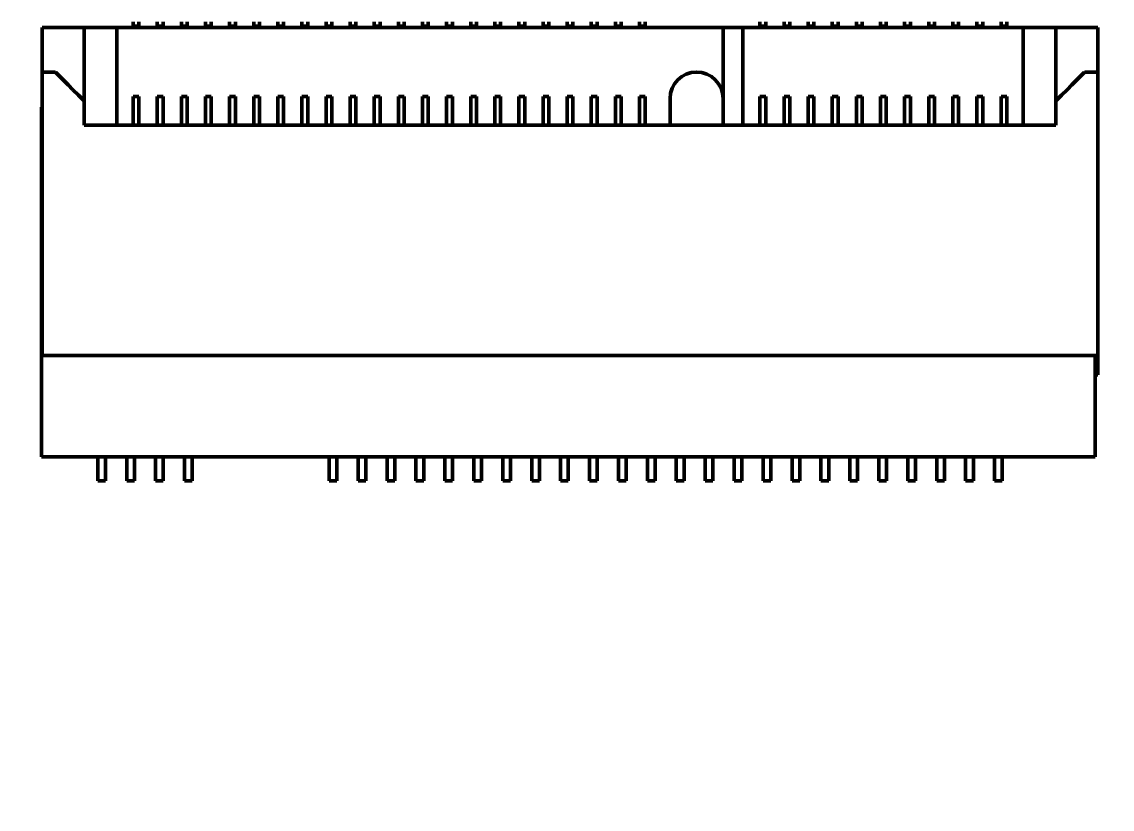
# Model space of a CAD drawing. Header units: millimetres. Extents: x -55 to 2039, y 0 to 512.
# Drawn here: x 1130.55 to 1153.17, y 250.71 to 267.03 of the extents above; entities that cross this region are included whole.
import ezdxf
from ezdxf import colors
from ezdxf.entities.mleader import LeaderData, LeaderLine
from ezdxf.enums import TextEntityAlignment as Align
from ezdxf.math import Vec2, Vec3

# ---------------------------------------------------------------- set-up
doc = ezdxf.new("R2010")
doc.units = ezdxf.units.MM
doc.linetypes.add('Сплошная', pattern=[0])
doc.layers.add('Виды', color=30, linetype='Continuous')
doc.styles.add('GOST TYPE B', font='', dxfattribs={"height": 3.5})
doc.styles.get('GOST TYPE B').set_extended_font_data('GOST type B')

# ---------------------------------------------------------------- blocks, each defined once
blk = doc.blocks.new('Вид с →')
at = {"linetype": 'Continuous', "lineweight": 25, "transparency": 16777216}
for q in [(28.03, 4.046), (30.858, 4.046)]:
    blk.add_line((29.444, 2.632), q, dxfattribs=at)
blk.add_circle((32.944, 2.632), 3.5, dxfattribs=at)
blk.add_circle((32.944, 2.632), 3.5, dxfattribs=at)
at = {"linetype": 'Continuous', "lineweight": 50, "transparency": 16777216, "style": 'GOST TYPE B'}
blk.add_attdef('ВИД(_:_)', text='', height=7, dxfattribs=at).set_placement((27.226, 3.5), align=Align.MIDDLE_RIGHT)
blk = doc.blocks.new('_DotSmall')
at = {"color": 0, "linetype": 'ByBlock', "lineweight": 60, "const_width": 0.5}
blk.add_lwpolyline([(-0.0625, 0, 1), (0.0625, 0, 1)], format="xyb", close=True, dxfattribs=at)

msp = doc.modelspace()

# ---------------------------------------------------------------- linework, layer by layer
at = {"linetype": 'Continuous', "lineweight": 50}
for p, q in [((1130.9713, 266.9123), (1130.9713, 265.9923)), ((1131.8463, 266.9123), (1130.9713, 266.9123)), ((1132.5213, 266.9123), (1131.8463, 266.9123)), ((1131.8463, 266.9123), (1131.8463, 265.3923)), ((1145.0963, 266.9123), (1132.5213, 266.9123)), ((1132.5213, 266.9123), (1132.5213, 264.8923)), ((1132.8613, 266.9434), (1132.9813, 266.9434)), ((1133.3613, 266.9434), (1133.4813, 266.9434)), ((1133.8613, 266.9434), (1133.9813, 266.9434)), ((1134.3613, 266.9434), (1134.4813, 266.9434)), ((1134.8613, 266.9434), (1134.9813, 266.9434)), ((1135.3613, 266.9434), (1135.4813, 266.9434)), ((1135.8613, 266.9434), (1135.9813, 266.9434)), ((1136.3613, 266.9434), (1136.4813, 266.9434)), ((1136.8613, 266.9434), (1136.9813, 266.9434)), ((1137.3613, 266.9434), (1137.4813, 266.9434)), ((1137.8613, 266.9434), (1137.9813, 266.9434)), ((1138.3613, 266.9434), (1138.4813, 266.9434)), ((1138.8613, 266.9434), (1138.9813, 266.9434)), ((1139.3613, 266.9434), (1139.4813, 266.9434)), ((1139.8613, 266.9434), (1139.9813, 266.9434)), ((1140.3613, 266.9434), (1140.4813, 266.9434)), ((1140.8613, 266.9434), (1140.9813, 266.9434)), ((1141.3613, 266.9434), (1141.4813, 266.9434)), ((1141.8613, 266.9434), (1141.9813, 266.9434)), ((1142.3613, 266.9434), (1142.4813, 266.9434)), ((1142.8613, 266.9434), (1142.9813, 266.9434)), ((1143.3613, 266.9434), (1143.4813, 266.9434)), ((1145.5063, 266.9123), (1145.0963, 266.9123)), ((1145.0963, 266.9123), (1145.0963, 265.4423)), ((1151.3213, 266.9123), (1145.5063, 266.9123)), ((1145.5063, 266.9123), (1145.5063, 264.8923)), ((1145.8613, 266.9434), (1145.9813, 266.9434)), ((1146.3613, 266.9434), (1146.4813, 266.9434)), ((1146.8613, 266.9434), (1146.9813, 266.9434)), ((1147.3613, 266.9434), (1147.4813, 266.9434)), ((1147.8613, 266.9434), (1147.9813, 266.9434)), ((1148.3613, 266.9434), (1148.4813, 266.9434)), ((1148.8613, 266.9434), (1148.9813, 266.9434)), ((1149.3613, 266.9434), (1149.4813, 266.9434)), ((1149.8613, 266.9434), (1149.9813, 266.9434)), ((1150.3613, 266.9434), (1150.4813, 266.9434)), ((1150.8613, 266.9434), (1150.9813, 266.9434)), ((1151.3213, 266.9123), (1151.3213, 264.8923)), ((1151.9963, 266.9123), (1151.3213, 266.9123)), ((1152.8713, 266.9123), (1151.9963, 266.9123)), ((1151.9963, 265.3923), (1151.9963, 266.9123)), ((1152.8713, 265.9923), (1152.8713, 266.9123)), ((1130.9713, 265.9923), (1131.2463, 265.9923)), ((1152.5963, 265.9923), (1152.8713, 265.9923)), ((1130.9713, 260.1123), (1130.9713, 265.3923)), ((1131.8463, 265.3923), (1131.8463, 264.8923)), ((1132.8613, 265.4828), (1132.9813, 265.4828)), ((1133.3613, 265.4828), (1133.4813, 265.4828)), ((1133.8613, 265.4828), (1133.9813, 265.4828)), ((1134.3613, 265.4828), (1134.4813, 265.4828)), ((1134.8613, 265.4828), (1134.9813, 265.4828)), ((1135.3613, 265.4828), (1135.4813, 265.4828)), ((1135.8613, 265.4828), (1135.9813, 265.4828)), ((1136.3613, 265.4828), (1136.4813, 265.4828)), ((1136.8613, 265.4828), (1136.9813, 265.4828)), ((1137.3613, 265.4828), (1137.4813, 265.4828)), ((1137.8613, 265.4828), (1137.9813, 265.4828)), ((1138.3613, 265.4828), (1138.4813, 265.4828)), ((1138.8613, 265.4828), (1138.9813, 265.4828)), ((1139.3613, 265.4828), (1139.4813, 265.4828)), ((1139.8613, 265.4828), (1139.9813, 265.4828)), ((1140.3613, 265.4828), (1140.4813, 265.4828)), ((1140.8613, 265.4828), (1140.9813, 265.4828)), ((1141.3613, 265.4828), (1141.4813, 265.4828)), ((1141.8613, 265.4828), (1141.9813, 265.4828)), ((1142.3613, 265.4828), (1142.4813, 265.4828)), ((1142.8613, 265.4828), (1142.9813, 265.4828)), ((1143.3613, 265.4828), (1143.4813, 265.4828)), ((1145.8613, 265.4828), (1145.9813, 265.4828)), ((1146.3613, 265.4828), (1146.4813, 265.4828)), ((1146.8613, 265.4828), (1146.9813, 265.4828)), ((1147.3613, 265.4828), (1147.4813, 265.4828)), ((1147.8613, 265.4828), (1147.9813, 265.4828)), ((1148.3613, 265.4828), (1148.4813, 265.4828)), ((1148.8613, 265.4828), (1148.9813, 265.4828)), ((1149.3613, 265.4828), (1149.4813, 265.4828)), ((1149.8613, 265.4828), (1149.9813, 265.4828)), ((1150.3613, 265.4828), (1150.4813, 265.4828)), ((1150.8613, 265.4828), (1150.9813, 265.4828)), ((1151.9963, 265.3923), (1151.9963, 264.8923)), ((1152.8713, 260.1123), (1152.8713, 265.3923)), ((1130.9713, 265.2623), (1130.9613, 265.2623)), ((1130.9613, 265.2623), (1130.9613, 264.4623)), ((1144.5463, 264.8923), (1131.8463, 264.8923)), ((1143.9963, 264.8923), (1143.9963, 264.9923)), ((1151.9963, 264.8923), (1144.5463, 264.8923)), ((1145.0963, 264.9923), (1145.0963, 264.8923)), ((1130.9713, 264.4623), (1130.9613, 264.4623)), ((1130.9613, 264.4623), (1130.9613, 258.0123)), ((1130.9713, 260.1123), (1152.8713, 260.1123)), ((1152.8113, 258.0123), (1152.8113, 260.1123)), ((1152.8713, 259.7123), (1152.8713, 260.1123)), ((1152.8113, 259.7123), (1152.8713, 259.7123)), ((1130.9613, 258.0123), (1152.8113, 258.0123)), ((1132.1263, 257.5123), (1132.1263, 258.0123)), ((1132.2863, 258.0123), (1132.2863, 257.5123)), ((1132.7263, 257.5123), (1132.7263, 258.0123)), ((1132.8863, 258.0123), (1132.8863, 257.5123)), ((1133.3263, 257.5123), (1133.3263, 258.0123)), ((1133.4863, 258.0123), (1133.4863, 257.5123)), ((1133.9263, 257.5123), (1133.9263, 258.0123)), ((1134.0863, 258.0123), (1134.0863, 257.5123)), ((1136.9263, 257.5123), (1136.9263, 258.0123)), ((1137.0863, 258.0123), (1137.0863, 257.5123)), ((1137.5263, 257.5123), (1137.5263, 258.0123)), ((1137.6863, 258.0123), (1137.6863, 257.5123)), ((1138.1263, 257.5123), (1138.1263, 258.0123)), ((1138.2863, 258.0123), (1138.2863, 257.5123)), ((1138.7263, 257.5123), (1138.7263, 258.0123)), ((1138.8863, 258.0123), (1138.8863, 257.5123)), ((1139.3263, 257.5123), (1139.3263, 258.0123)), ((1139.4863, 258.0123), (1139.4863, 257.5123)), ((1139.9263, 257.5123), (1139.9263, 258.0123)), ((1140.0863, 258.0123), (1140.0863, 257.5123)), ((1140.5263, 257.5123), (1140.5263, 258.0123)), ((1140.6863, 258.0123), (1140.6863, 257.5123)), ((1141.1263, 257.5123), (1141.1263, 258.0123)), ((1141.2863, 258.0123), (1141.2863, 257.5123)), ((1141.7263, 257.5123), (1141.7263, 258.0123)), ((1141.8863, 258.0123), (1141.8863, 257.5123)), ((1142.3263, 257.5123), (1142.3263, 258.0123)), ((1142.4863, 258.0123), (1142.4863, 257.5123)), ((1142.9263, 257.5123), (1142.9263, 258.0123)), ((1143.0863, 258.0123), (1143.0863, 257.5123)), ((1143.5263, 257.5123), (1143.5263, 258.0123)), ((1143.6863, 258.0123), (1143.6863, 257.5123)), ((1144.1263, 257.5123), (1144.1263, 258.0123)), ((1144.2863, 258.0123), (1144.2863, 257.5123)), ((1144.7263, 257.5123), (1144.7263, 258.0123)), ((1144.8863, 258.0123), (1144.8863, 257.5123)), ((1145.3263, 257.5123), (1145.3263, 258.0123)), ((1145.4863, 258.0123), (1145.4863, 257.5123)), ((1145.9263, 257.5123), (1145.9263, 258.0123)), ((1146.0863, 258.0123), (1146.0863, 257.5123)), ((1146.5263, 257.5123), (1146.5263, 258.0123)), ((1146.6863, 258.0123), (1146.6863, 257.5123)), ((1147.1263, 257.5123), (1147.1263, 258.0123)), ((1147.2863, 258.0123), (1147.2863, 257.5123)), ((1147.7263, 257.5123), (1147.7263, 258.0123)), ((1147.8863, 258.0123), (1147.8863, 257.5123)), ((1148.3263, 257.5123), (1148.3263, 258.0123)), ((1148.4863, 258.0123), (1148.4863, 257.5123)), ((1148.9263, 257.5123), (1148.9263, 258.0123)), ((1149.0863, 258.0123), (1149.0863, 257.5123)), ((1149.5263, 257.5123), (1149.5263, 258.0123)), ((1149.6863, 258.0123), (1149.6863, 257.5123)), ((1150.1263, 257.5123), (1150.1263, 258.0123)), ((1150.2863, 258.0123), (1150.2863, 257.5123)), ((1150.7263, 257.5123), (1150.7263, 258.0123)), ((1150.8863, 258.0123), (1150.8863, 257.5123)), ((1132.2863, 257.5123), (1132.1263, 257.5123)), ((1132.8863, 257.5123), (1132.7263, 257.5123)), ((1133.4863, 257.5123), (1133.3263, 257.5123)), ((1134.0863, 257.5123), (1133.9263, 257.5123)), ((1137.0863, 257.5123), (1136.9263, 257.5123)), ((1137.6863, 257.5123), (1137.5263, 257.5123)), ((1138.2863, 257.5123), (1138.1263, 257.5123)), ((1138.8863, 257.5123), (1138.7263, 257.5123)), ((1139.4863, 257.5123), (1139.3263, 257.5123)), ((1140.0863, 257.5123), (1139.9263, 257.5123)), ((1140.6863, 257.5123), (1140.5263, 257.5123)), ((1141.2863, 257.5123), (1141.1263, 257.5123)), ((1141.8863, 257.5123), (1141.7263, 257.5123)), ((1142.4863, 257.5123), (1142.3263, 257.5123)), ((1143.0863, 257.5123), (1142.9263, 257.5123)), ((1143.6863, 257.5123), (1143.5263, 257.5123)), ((1144.2863, 257.5123), (1144.1263, 257.5123)), ((1144.8863, 257.5123), (1144.7263, 257.5123)), ((1145.4863, 257.5123), (1145.3263, 257.5123)), ((1146.0863, 257.5123), (1145.9263, 257.5123)), ((1146.6863, 257.5123), (1146.5263, 257.5123)), ((1147.2863, 257.5123), (1147.1263, 257.5123)), ((1147.8863, 257.5123), (1147.7263, 257.5123)), ((1148.4863, 257.5123), (1148.3263, 257.5123)), ((1149.0863, 257.5123), (1148.9263, 257.5123)), ((1149.6863, 257.5123), (1149.5263, 257.5123)), ((1150.2863, 257.5123), (1150.1263, 257.5123)), ((1150.8863, 257.5123), (1150.7263, 257.5123))]:
    msp.add_line(p, q, dxfattribs=at)
at = {"linetype": 'Continuous', "lineweight": 50, "extrusion": (0, 0, -1)}
for start, end in [(0.00019, 179.99984), (0, 180)]:
    msp.add_arc((-1144.5463, 265.4423), 0.55, start, end, dxfattribs=at)
at = {"linetype": 'Continuous', "lineweight": 50}
for centre, major_axis, ratio, start_param, end_param in [((1132.8613, 267.0334), (0, -0.09), 0.0000001, 4.7125012, 6.2833022), ((1132.9813, 266.3434), (0, -0.6), 0.0000001, 2.8182482, 3.141567), ((1133.3613, 267.0334), (0, -0.09), 0.0000001, 4.7125012, 6.2833022), ((1133.4813, 266.3434), (0, -0.6), 0.0000001, 2.8182482, 3.141567), ((1133.8613, 267.0334), (0, -0.09), 0.0000001, 4.7125012, 6.2833022), ((1133.9813, 266.3434), (0, -0.6), 0.0000001, 2.8182482, 3.141567), ((1134.3613, 267.0334), (0, -0.09), 0.0000001, 4.7125012, 6.2833022), ((1134.4813, 266.3434), (0, -0.6), 0.0000001, 2.8182482, 3.141567), ((1134.8613, 267.0334), (0, -0.09), 0.0000001, 4.7125012, 6.2833022), ((1134.9813, 266.3434), (0, -0.6), 0.0000001, 2.8182482, 3.141567), ((1135.3613, 267.0334), (0, -0.09), 0.0000001, 4.7125012, 6.2833022), ((1135.4813, 266.3434), (0, -0.6), 0.0000001, 2.8182482, 3.141567), ((1135.8613, 267.0334), (0, -0.09), 0.0000001, 4.7125012, 6.2833022), ((1135.9813, 266.3434), (0, -0.6), 0.0000001, 2.8182482, 3.141567), ((1136.3613, 267.0334), (0, -0.09), 0.0000001, 4.7125012, 6.2833022), ((1136.4813, 266.3434), (0, -0.6), 0.0000001, 2.8182482, 3.141567), ((1136.8613, 267.0334), (0, -0.09), 0.0000001, 4.7125012, 6.2833022), ((1136.9813, 266.3434), (0, -0.6), 0.0000001, 2.8182482, 3.141567), ((1137.3613, 267.0334), (0, -0.09), 0.0000001, 4.7125012, 6.2833022), ((1137.4813, 266.3434), (0, -0.6), 0.0000001, 2.8182482, 3.141567), ((1137.8613, 267.0334), (0, -0.09), 0.0000001, 4.7125012, 6.2833022), ((1137.9813, 266.3434), (0, -0.6), 0.0000001, 2.8182482, 3.141567), ((1138.3613, 267.0334), (0, -0.09), 0.0000001, 4.7125012, 6.2833022), ((1138.4813, 266.3434), (0, -0.6), 0.0000001, 2.8182482, 3.141567), ((1138.8613, 267.0334), (0, -0.09), 0.0000001, 4.7125012, 6.2833022), ((1138.9813, 266.3434), (0, -0.6), 0.0000001, 2.8182482, 3.141567), ((1139.3613, 267.0334), (0, -0.09), 0.0000001, 4.7125012, 6.2833022), ((1139.4813, 266.3434), (0, -0.6), 0.0000001, 2.8182482, 3.141567), ((1139.8613, 267.0334), (0, -0.09), 0.0000001, 4.7125012, 6.2833022), ((1139.9813, 266.3434), (0, -0.6), 0.0000001, 2.8182482, 3.141567), ((1140.3613, 267.0334), (0, -0.09), 0.0000001, 4.7125012, 6.2833022), ((1140.4813, 266.3434), (0, -0.6), 0.0000001, 2.8182482, 3.141567), ((1140.8613, 267.0334), (0, -0.09), 0.0000001, 4.7125012, 6.2833022), ((1140.9813, 266.3434), (0, -0.6), 0.0000001, 2.8182482, 3.141567), ((1141.3613, 267.0334), (0, -0.09), 0.0000001, 4.7125012, 6.2833022), ((1141.4813, 266.3434), (0, -0.6), 0.0000001, 2.8182482, 3.141567), ((1141.8613, 267.0334), (0, -0.09), 0.0000001, 4.7125012, 6.2833022), ((1141.9813, 266.3434), (0, -0.6), 0.0000001, 2.8182482, 3.141567), ((1142.3613, 267.0334), (0, -0.09), 0.0000001, 4.7125012, 6.2833022), ((1142.4813, 266.3434), (0, -0.6), 0.0000001, 2.8182482, 3.141567), ((1142.8613, 267.0334), (0, -0.09), 0.0000001, 4.7125012, 6.2833022), ((1142.9813, 266.3434), (0, -0.6), 0.0000001, 2.8182482, 3.141567), ((1143.3613, 267.0334), (0, -0.09), 0.0000001, 4.7125012, 6.2833022), ((1143.4813, 266.3434), (0, -0.6), 0.0000001, 2.8182482, 3.141567), ((1145.8613, 267.0334), (0, -0.09), 0.0000001, 4.7125012, 6.2833022), ((1145.9813, 266.3434), (0, -0.6), 0.0000001, 2.8182482, 3.141567), ((1146.3613, 267.0334), (0, -0.09), 0.0000001, 4.7125012, 6.2833022), ((1146.4813, 266.3434), (0, -0.6), 0.0000001, 2.8182482, 3.141567), ((1146.8613, 267.0334), (0, -0.09), 0.0000001, 4.7125012, 6.2833022), ((1146.9813, 266.3434), (0, -0.6), 0.0000001, 2.8182482, 3.141567), ((1147.3613, 267.0334), (0, -0.09), 0.0000001, 4.7125012, 6.2833022), ((1147.4813, 266.3434), (0, -0.6), 0.0000001, 2.8182482, 3.141567), ((1147.8613, 267.0334), (0, -0.09), 0.0000001, 4.7125012, 6.2833022), ((1147.9813, 266.3434), (0, -0.6), 0.0000001, 2.8182482, 3.141567), ((1148.3613, 267.0334), (0, -0.09), 0.0000001, 4.7125012, 6.2833022), ((1148.4813, 266.3434), (0, -0.6), 0.0000001, 2.8182482, 3.141567), ((1148.8613, 267.0334), (0, -0.09), 0.0000001, 4.7125012, 6.2833022), ((1148.9813, 266.3434), (0, -0.6), 0.0000001, 2.8182482, 3.141567), ((1149.3613, 267.0334), (0, -0.09), 0.0000001, 4.7125012, 6.2833022), ((1149.4813, 266.3434), (0, -0.6), 0.0000001, 2.8182482, 3.141567), ((1149.8613, 267.0334), (0, -0.09), 0.0000001, 4.7125012, 6.2833022), ((1149.9813, 266.3434), (0, -0.6), 0.0000001, 2.8182482, 3.141567), ((1150.3613, 267.0334), (0, -0.09), 0.0000001, 4.7125012, 6.2833022), ((1150.4813, 266.3434), (0, -0.6), 0.0000001, 2.8182482, 3.141567), ((1150.8613, 267.0334), (0, -0.09), 0.0000001, 4.7125012, 6.2833022), ((1150.9813, 266.3434), (0, -0.6), 0.0000001, 2.8182482, 3.141567), ((1151.9963, 265.3923), (0.6, 0.6), 0, 4.7123645, 6.2831608), ((1152.8713, 265.3923), (0, -0.6), 0.0000001, 1.5707718, 3.1415681), ((1132.8613, 265.6236), (0, -1.2), 0.0000001, 4.8300108, 5.304459), ((1133.3613, 265.6236), (0, -1.2), 0.0000001, 4.8300108, 5.304459), ((1133.8613, 265.6236), (0, -1.2), 0.0000001, 4.8300108, 5.304459), ((1134.3613, 265.6236), (0, -1.2), 0.0000001, 4.8300108, 5.304459), ((1134.8613, 265.6236), (0, -1.2), 0.0000001, 4.8300108, 5.304459), ((1135.3613, 265.6236), (0, -1.2), 0.0000001, 4.8300108, 5.304459), ((1135.8613, 265.6236), (0, -1.2), 0.0000001, 4.8300108, 5.304459), ((1136.3613, 265.6236), (0, -1.2), 0.0000001, 4.8300108, 5.304459), ((1136.8613, 265.6236), (0, -1.2), 0.0000001, 4.8300108, 5.304459), ((1137.3613, 265.6236), (0, -1.2), 0.0000001, 4.8300108, 5.304459), ((1137.8613, 265.6236), (0, -1.2), 0.0000001, 4.8300108, 5.304459), ((1138.3613, 265.6236), (0, -1.2), 0.0000001, 4.8300108, 5.304459), ((1138.8613, 265.6236), (0, -1.2), 0.0000001, 4.8300108, 5.304459), ((1139.3613, 265.6236), (0, -1.2), 0.0000001, 4.8300108, 5.304459), ((1139.8613, 265.6236), (0, -1.2), 0.0000001, 4.8300108, 5.304459), ((1140.3613, 265.6236), (0, -1.2), 0.0000001, 4.8300108, 5.304459), ((1140.8613, 265.6236), (0, -1.2), 0.0000001, 4.8300108, 5.304459), ((1141.3613, 265.6236), (0, -1.2), 0.0000001, 4.8300108, 5.304459), ((1141.8613, 265.6236), (0, -1.2), 0.0000001, 4.8300108, 5.304459), ((1142.3613, 265.6236), (0, -1.2), 0.0000001, 4.8300108, 5.304459), ((1142.8613, 265.6236), (0, -1.2), 0.0000001, 4.8300108, 5.304459), ((1143.3613, 265.6236), (0, -1.2), 0.0000001, 4.8300108, 5.304459), ((1145.0963, 264.9923), (0, -0.45), 0.0000001, 1.570822, 3.1415955), ((1145.8613, 265.6236), (0, -1.2), 0.0000001, 4.8300108, 5.304459), ((1146.3613, 265.6236), (0, -1.2), 0.0000001, 4.8300108, 5.304459), ((1146.8613, 265.6236), (0, -1.2), 0.0000001, 4.8300108, 5.304459), ((1147.3613, 265.6236), (0, -1.2), 0.0000001, 4.8300108, 5.304459), ((1147.8613, 265.6236), (0, -1.2), 0.0000001, 4.8300108, 5.304459), ((1148.3613, 265.6236), (0, -1.2), 0.0000001, 4.8300108, 5.304459), ((1148.8613, 265.6236), (0, -1.2), 0.0000001, 4.8300108, 5.304459), ((1149.3613, 265.6236), (0, -1.2), 0.0000001, 4.8300108, 5.304459), ((1149.8613, 265.6236), (0, -1.2), 0.0000001, 4.8300108, 5.304459), ((1150.3613, 265.6236), (0, -1.2), 0.0000001, 4.8300108, 5.304459), ((1150.8613, 265.6236), (0, -1.2), 0.0000001, 4.8300108, 5.304459), ((1132.9813, 264.8423), (0, -0.2), 0.0000001, 1.8234524, 2.1628317), ((1133.4813, 264.8423), (0, -0.2), 0.0000001, 1.8234524, 2.1628317), ((1133.9813, 264.8423), (0, -0.2), 0.0000001, 1.8234524, 2.1628317), ((1134.4813, 264.8423), (0, -0.2), 0.0000001, 1.8234524, 2.1628317), ((1134.9813, 264.8423), (0, -0.2), 0.0000001, 1.8234524, 2.1628317), ((1135.4813, 264.8423), (0, -0.2), 0.0000001, 1.8234524, 2.1628317), ((1135.9813, 264.8423), (0, -0.2), 0.0000001, 1.8234524, 2.1628317), ((1136.4813, 264.8423), (0, -0.2), 0.0000001, 1.8234524, 2.1628317), ((1136.9813, 264.8423), (0, -0.2), 0.0000001, 1.8234524, 2.1628317), ((1137.4813, 264.8423), (0, -0.2), 0.0000001, 1.8234524, 2.1628317), ((1137.9813, 264.8423), (0, -0.2), 0.0000001, 1.8234524, 2.1628317), ((1138.4813, 264.8423), (0, -0.2), 0.0000001, 1.8234524, 2.1628317), ((1138.9813, 264.8423), (0, -0.2), 0.0000001, 1.8234524, 2.1628317), ((1139.4813, 264.8423), (0, -0.2), 0.0000001, 1.8234524, 2.1628317), ((1139.9813, 264.8423), (0, -0.2), 0.0000001, 1.8234524, 2.1628317), ((1140.4813, 264.8423), (0, -0.2), 0.0000001, 1.8234524, 2.1628317), ((1140.9813, 264.8423), (0, -0.2), 0.0000001, 1.8234524, 2.1628317), ((1141.4813, 264.8423), (0, -0.2), 0.0000001, 1.8234524, 2.1628317), ((1141.9813, 264.8423), (0, -0.2), 0.0000001, 1.8234524, 2.1628317), ((1142.4813, 264.8423), (0, -0.2), 0.0000001, 1.8234524, 2.1628317), ((1142.9813, 264.8423), (0, -0.2), 0.0000001, 1.8234524, 2.1628317), ((1143.4813, 264.8423), (0, -0.2), 0.0000001, 1.8234524, 2.1628317), ((1145.9813, 264.8423), (0, -0.2), 0.0000001, 1.8234524, 2.1628317), ((1146.4813, 264.8423), (0, -0.2), 0.0000001, 1.8234524, 2.1628317), ((1146.9813, 264.8423), (0, -0.2), 0.0000001, 1.8234524, 2.1628317), ((1147.4813, 264.8423), (0, -0.2), 0.0000001, 1.8234524, 2.1628317), ((1147.9813, 264.8423), (0, -0.2), 0.0000001, 1.8234524, 2.1628317), ((1148.4813, 264.8423), (0, -0.2), 0.0000001, 1.8234524, 2.1628317), ((1148.9813, 264.8423), (0, -0.2), 0.0000001, 1.8234524, 2.1628317), ((1149.4813, 264.8423), (0, -0.2), 0.0000001, 1.8234524, 2.1628317), ((1149.9813, 264.8423), (0, -0.2), 0.0000001, 1.8234524, 2.1628317), ((1150.4813, 264.8423), (0, -0.2), 0.0000001, 1.8234524, 2.1628317), ((1150.9813, 264.8423), (0, -0.2), 0.0000001, 1.8234524, 2.1628317)]:
    msp.add_ellipse(centre, major_axis=major_axis, ratio=ratio, start_param=start_param, end_param=end_param, dxfattribs=at)
at = {"linetype": 'Continuous', "lineweight": 50, "extrusion": (0, 0, -1)}
for centre, major_axis, ratio, start_param, end_param in [((1132.8613, 266.3434), (0, 0.6), 0.0000001, 6.2832118, 6.6065298), ((1132.9813, 267.0334), (0, 0.09), 0.0000001, 3.1414788, 4.7122767), ((1133.3613, 266.3434), (0, 0.6), 0.0000001, 6.2832118, 6.6065298), ((1133.4813, 267.0334), (0, 0.09), 0.0000001, 3.1414788, 4.7122767), ((1133.8613, 266.3434), (0, 0.6), 0.0000001, 6.2832118, 6.6065298), ((1133.9813, 267.0334), (0, 0.09), 0.0000001, 3.1414788, 4.7122767), ((1134.3613, 266.3434), (0, 0.6), 0.0000001, 6.2832118, 6.6065298), ((1134.4813, 267.0334), (0, 0.09), 0.0000001, 3.1414788, 4.7122767), ((1134.8613, 266.3434), (0, 0.6), 0.0000001, 6.2832118, 6.6065298), ((1134.9813, 267.0334), (0, 0.09), 0.0000001, 3.1414788, 4.7122767), ((1135.3613, 266.3434), (0, 0.6), 0.0000001, 6.2832118, 6.6065298), ((1135.4813, 267.0334), (0, 0.09), 0.0000001, 3.1414788, 4.7122767), ((1135.8613, 266.3434), (0, 0.6), 0.0000001, 6.2832118, 6.6065298), ((1135.9813, 267.0334), (0, 0.09), 0.0000001, 3.1414788, 4.7122767), ((1136.3613, 266.3434), (0, 0.6), 0.0000001, 6.2832118, 6.6065298), ((1136.4813, 267.0334), (0, 0.09), 0.0000001, 3.1414788, 4.7122767), ((1136.8613, 266.3434), (0, 0.6), 0.0000001, 6.2832118, 6.6065298), ((1136.9813, 267.0334), (0, 0.09), 0.0000001, 3.1414788, 4.7122767), ((1137.3613, 266.3434), (0, 0.6), 0.0000001, 6.2832118, 6.6065298), ((1137.4813, 267.0334), (0, 0.09), 0.0000001, 3.1414788, 4.7122767), ((1137.8613, 266.3434), (0, 0.6), 0.0000001, 6.2832118, 6.6065298), ((1137.9813, 267.0334), (0, 0.09), 0.0000001, 3.1414788, 4.7122767), ((1138.3613, 266.3434), (0, 0.6), 0.0000001, 6.2832118, 6.6065298), ((1138.4813, 267.0334), (0, 0.09), 0.0000001, 3.1414788, 4.7122767), ((1138.8613, 266.3434), (0, 0.6), 0.0000001, 6.2832118, 6.6065298), ((1138.9813, 267.0334), (0, 0.09), 0.0000001, 3.1414788, 4.7122767), ((1139.3613, 266.3434), (0, 0.6), 0.0000001, 6.2832118, 6.6065298), ((1139.4813, 267.0334), (0, 0.09), 0.0000001, 3.1414788, 4.7122767), ((1139.8613, 266.3434), (0, 0.6), 0.0000001, 6.2832118, 6.6065298), ((1139.9813, 267.0334), (0, 0.09), 0.0000001, 3.1414788, 4.7122767), ((1140.3613, 266.3434), (0, 0.6), 0.0000001, 6.2832118, 6.6065298), ((1140.4813, 267.0334), (0, 0.09), 0.0000001, 3.1414788, 4.7122767), ((1140.8613, 266.3434), (0, 0.6), 0.0000001, 6.2832118, 6.6065298), ((1140.9813, 267.0334), (0, 0.09), 0.0000001, 3.1414788, 4.7122767), ((1141.3613, 266.3434), (0, 0.6), 0.0000001, 6.2832118, 6.6065298), ((1141.4813, 267.0334), (0, 0.09), 0.0000001, 3.1414788, 4.7122767), ((1141.8613, 266.3434), (0, 0.6), 0.0000001, 6.2832118, 6.6065298), ((1141.9813, 267.0334), (0, 0.09), 0.0000001, 3.1414788, 4.7122767), ((1142.3613, 266.3434), (0, 0.6), 0.0000001, 6.2832118, 6.6065298), ((1142.4813, 267.0334), (0, 0.09), 0.0000001, 3.1414788, 4.7122767), ((1142.8613, 266.3434), (0, 0.6), 0.0000001, 6.2832118, 6.6065298), ((1142.9813, 267.0334), (0, 0.09), 0.0000001, 3.1414788, 4.7122767), ((1143.3613, 266.3434), (0, 0.6), 0.0000001, 6.2832118, 6.6065298), ((1143.4813, 267.0334), (0, 0.09), 0.0000001, 3.1414788, 4.7122767), ((1145.8613, 266.3434), (0, 0.6), 0.0000001, 6.2832118, 6.6065298), ((1145.9813, 267.0334), (0, 0.09), 0.0000001, 3.1414788, 4.7122767), ((1146.3613, 266.3434), (0, 0.6), 0.0000001, 6.2832118, 6.6065298), ((1146.4813, 267.0334), (0, 0.09), 0.0000001, 3.1414788, 4.7122767), ((1146.8613, 266.3434), (0, 0.6), 0.0000001, 6.2832118, 6.6065298), ((1146.9813, 267.0334), (0, 0.09), 0.0000001, 3.1414788, 4.7122767), ((1147.3613, 266.3434), (0, 0.6), 0.0000001, 6.2832118, 6.6065298), ((1147.4813, 267.0334), (0, 0.09), 0.0000001, 3.1414788, 4.7122767), ((1147.8613, 266.3434), (0, 0.6), 0.0000001, 6.2832118, 6.6065298), ((1147.9813, 267.0334), (0, 0.09), 0.0000001, 3.1414788, 4.7122767), ((1148.3613, 266.3434), (0, 0.6), 0.0000001, 6.2832118, 6.6065298), ((1148.4813, 267.0334), (0, 0.09), 0.0000001, 3.1414788, 4.7122767), ((1148.8613, 266.3434), (0, 0.6), 0.0000001, 6.2832118, 6.6065298), ((1148.9813, 267.0334), (0, 0.09), 0.0000001, 3.1414788, 4.7122767), ((1149.3613, 266.3434), (0, 0.6), 0.0000001, 6.2832118, 6.6065298), ((1149.4813, 267.0334), (0, 0.09), 0.0000001, 3.1414788, 4.7122767), ((1149.8613, 266.3434), (0, 0.6), 0.0000001, 6.2832118, 6.6065298), ((1149.9813, 267.0334), (0, 0.09), 0.0000001, 3.1414788, 4.7122767), ((1150.3613, 266.3434), (0, 0.6), 0.0000001, 6.2832118, 6.6065298), ((1150.4813, 267.0334), (0, 0.09), 0.0000001, 3.1414788, 4.7122767), ((1150.8613, 266.3434), (0, 0.6), 0.0000001, 6.2832118, 6.6065298), ((1150.9813, 267.0334), (0, 0.09), 0.0000001, 3.1414788, 4.7122767), ((1130.9713, 265.3923), (0, 0.6), 0.0000001, 0.0000245, 1.5708208), ((1131.8463, 265.3923), (-0.6, 0.6), 0, 0.0000245, 1.5708208), ((1132.9813, 265.6236), (0, 1.2), 0.0000001, 4.120319, 4.5947671), ((1133.4813, 265.6236), (0, 1.2), 0.0000001, 4.120319, 4.5947671), ((1133.9813, 265.6236), (0, 1.2), 0.0000001, 4.120319, 4.5947671), ((1134.4813, 265.6236), (0, 1.2), 0.0000001, 4.120319, 4.5947671), ((1134.9813, 265.6236), (0, 1.2), 0.0000001, 4.120319, 4.5947671), ((1135.4813, 265.6236), (0, 1.2), 0.0000001, 4.120319, 4.5947671), ((1135.9813, 265.6236), (0, 1.2), 0.0000001, 4.120319, 4.5947671), ((1136.4813, 265.6236), (0, 1.2), 0.0000001, 4.120319, 4.5947671), ((1136.9813, 265.6236), (0, 1.2), 0.0000001, 4.120319, 4.5947671), ((1137.4813, 265.6236), (0, 1.2), 0.0000001, 4.120319, 4.5947671), ((1137.9813, 265.6236), (0, 1.2), 0.0000001, 4.120319, 4.5947671), ((1138.4813, 265.6236), (0, 1.2), 0.0000001, 4.120319, 4.5947671), ((1138.9813, 265.6236), (0, 1.2), 0.0000001, 4.120319, 4.5947671), ((1139.4813, 265.6236), (0, 1.2), 0.0000001, 4.120319, 4.5947671), ((1139.9813, 265.6236), (0, 1.2), 0.0000001, 4.120319, 4.5947671), ((1140.4813, 265.6236), (0, 1.2), 0.0000001, 4.120319, 4.5947671), ((1140.9813, 265.6236), (0, 1.2), 0.0000001, 4.120319, 4.5947671), ((1141.4813, 265.6236), (0, 1.2), 0.0000001, 4.120319, 4.5947671), ((1141.9813, 265.6236), (0, 1.2), 0.0000001, 4.120319, 4.5947671), ((1142.4813, 265.6236), (0, 1.2), 0.0000001, 4.120319, 4.5947671), ((1142.9813, 265.6236), (0, 1.2), 0.0000001, 4.120319, 4.5947671), ((1143.4813, 265.6236), (0, 1.2), 0.0000001, 4.120319, 4.5947671), ((1143.9963, 264.9923), (0, 0.45), 0.0000001, -0.0000033, 1.5707705), ((1145.9813, 265.6236), (0, 1.2), 0.0000001, 4.120319, 4.5947671), ((1146.4813, 265.6236), (0, 1.2), 0.0000001, 4.120319, 4.5947671), ((1146.9813, 265.6236), (0, 1.2), 0.0000001, 4.120319, 4.5947671), ((1147.4813, 265.6236), (0, 1.2), 0.0000001, 4.120319, 4.5947671), ((1147.9813, 265.6236), (0, 1.2), 0.0000001, 4.120319, 4.5947671), ((1148.4813, 265.6236), (0, 1.2), 0.0000001, 4.120319, 4.5947671), ((1148.9813, 265.6236), (0, 1.2), 0.0000001, 4.120319, 4.5947671), ((1149.4813, 265.6236), (0, 1.2), 0.0000001, 4.120319, 4.5947671), ((1149.9813, 265.6236), (0, 1.2), 0.0000001, 4.120319, 4.5947671), ((1150.4813, 265.6236), (0, 1.2), 0.0000001, 4.120319, 4.5947671), ((1150.9813, 265.6236), (0, 1.2), 0.0000001, 4.120319, 4.5947671), ((1132.8613, 264.8423), (0, 0.2), 0.0000001, 0.9787609, 1.3181402), ((1133.3613, 264.8423), (0, 0.2), 0.0000001, 0.9787609, 1.3181402), ((1133.8613, 264.8423), (0, 0.2), 0.0000001, 0.9787609, 1.3181402), ((1134.3613, 264.8423), (0, 0.2), 0.0000001, 0.9787609, 1.3181402), ((1134.8613, 264.8423), (0, 0.2), 0.0000001, 0.9787609, 1.3181402), ((1135.3613, 264.8423), (0, 0.2), 0.0000001, 0.9787609, 1.3181402), ((1135.8613, 264.8423), (0, 0.2), 0.0000001, 0.9787609, 1.3181402), ((1136.3613, 264.8423), (0, 0.2), 0.0000001, 0.9787609, 1.3181402), ((1136.8613, 264.8423), (0, 0.2), 0.0000001, 0.9787609, 1.3181402), ((1137.3613, 264.8423), (0, 0.2), 0.0000001, 0.9787609, 1.3181402), ((1137.8613, 264.8423), (0, 0.2), 0.0000001, 0.9787609, 1.3181402), ((1138.3613, 264.8423), (0, 0.2), 0.0000001, 0.9787609, 1.3181402), ((1138.8613, 264.8423), (0, 0.2), 0.0000001, 0.9787609, 1.3181402), ((1139.3613, 264.8423), (0, 0.2), 0.0000001, 0.9787609, 1.3181402), ((1139.8613, 264.8423), (0, 0.2), 0.0000001, 0.9787609, 1.3181402), ((1140.3613, 264.8423), (0, 0.2), 0.0000001, 0.9787609, 1.3181402), ((1140.8613, 264.8423), (0, 0.2), 0.0000001, 0.9787609, 1.3181402), ((1141.3613, 264.8423), (0, 0.2), 0.0000001, 0.9787609, 1.3181402), ((1141.8613, 264.8423), (0, 0.2), 0.0000001, 0.9787609, 1.3181402), ((1142.3613, 264.8423), (0, 0.2), 0.0000001, 0.9787609, 1.3181402), ((1142.8613, 264.8423), (0, 0.2), 0.0000001, 0.9787609, 1.3181402), ((1143.3613, 264.8423), (0, 0.2), 0.0000001, 0.9787609, 1.3181402), ((1145.8613, 264.8423), (0, 0.2), 0.0000001, 0.9787609, 1.3181402), ((1146.3613, 264.8423), (0, 0.2), 0.0000001, 0.9787609, 1.3181402), ((1146.8613, 264.8423), (0, 0.2), 0.0000001, 0.9787609, 1.3181402), ((1147.3613, 264.8423), (0, 0.2), 0.0000001, 0.9787609, 1.3181402), ((1147.8613, 264.8423), (0, 0.2), 0.0000001, 0.9787609, 1.3181402), ((1148.3613, 264.8423), (0, 0.2), 0.0000001, 0.9787609, 1.3181402), ((1148.8613, 264.8423), (0, 0.2), 0.0000001, 0.9787609, 1.3181402), ((1149.3613, 264.8423), (0, 0.2), 0.0000001, 0.9787609, 1.3181402), ((1149.8613, 264.8423), (0, 0.2), 0.0000001, 0.9787609, 1.3181402), ((1150.3613, 264.8423), (0, 0.2), 0.0000001, 0.9787609, 1.3181402), ((1150.8613, 264.8423), (0, 0.2), 0.0000001, 0.9787609, 1.3181402)]:
    msp.add_ellipse(centre, major_axis=major_axis, ratio=ratio, start_param=start_param, end_param=end_param, dxfattribs=at)

# ---------------------------------------------------------------- leaders
at = {"layer": 'Виды', "linetype": 'Continuous', "lineweight": 25}
ml = msp.add_multileader_block('Standard', dxfattribs=at)
ml.set_content('Вид с →', color=256)
ml.set_attribute('ВИД(_:_)', 'А(2:1)', width=0)
ml.set_leader_properties(linetype='Сплошная', lineweight=25)
ml.set_arrow_properties(name='DOTSMALL')
ml.build(insert=Vec2(0, 0))
ml.multileader.update_dxf_attribs({"leader_type": 0, "has_dogleg": 0, "text_left_attachment_type": 6, "text_right_attachment_type": 6, "dogleg_length": 0.3, "arrow_head_size": 1, "block_connection_type": 1})
ctx = ml.context
ctx.base_point, ctx.char_height, ctx.arrow_head_size, ctx.landing_gap_size, ctx.plane_origin = Vec3(1329.0713, 395.8731), 3.5, 1, 1, Vec3(1329.0713, 395.8731)
ctx.left_attachment, ctx.right_attachment, ctx.attachment_type = 6, 6, 1
notes = []
notes.append((ctx, [(0, (0, 0, 0), (0, 0), (1, 0), 1, [])]))
ctx.block.insert = Vec3(1329.0713, 395.8731)
ml = msp.add_multileader_block('Standard', dxfattribs=at)
ml.set_content('Вид с →', color=256)
ml.set_attribute('ВИД(_:_)', 'Б(4:1)', width=0)
ml.set_leader_properties(linetype='Сплошная', lineweight=25)
ml.set_arrow_properties(name='DOTSMALL')
ml.build(insert=Vec2(0, 0))
ml.multileader.update_dxf_attribs({"leader_type": 0, "has_dogleg": 0, "text_left_attachment_type": 6, "text_right_attachment_type": 6, "dogleg_length": 0.3, "arrow_head_size": 1, "block_connection_type": 1})
ctx = ml.context
ctx.base_point, ctx.char_height, ctx.arrow_head_size, ctx.landing_gap_size, ctx.plane_origin = Vec3(1332.1634, 311.4002), 3.5, 1, 1, Vec3(1332.1634, 311.4002)
ctx.left_attachment, ctx.right_attachment, ctx.attachment_type = 6, 6, 1
notes.append((ctx, [(0, (0, 0, 0), (0, 0), (1, 0), 1, [])]))
ctx.block.insert = Vec3(1332.1634, 311.4002)
for ctx, leaders in notes:
    for number, flags, end, landing, length, lines in leaders:
        leader = LeaderData()
        leader.index, (leader.has_last_leader_line, leader.has_dogleg_vector, leader.attachment_direction) = number, flags
        leader.last_leader_point, leader.dogleg_vector, leader.dogleg_length = Vec3(end), Vec3(landing), length
        for number, points, colour, breaks in lines:
            line = LeaderLine()
            line.index, line.vertices, line.color, line.breaks = number, Vec3.list(points), colors.encode_raw_color(colour), breaks
            leader.lines.append(line)
        ctx.leaders.append(leader)

doc.saveas('drawing.dxf')
